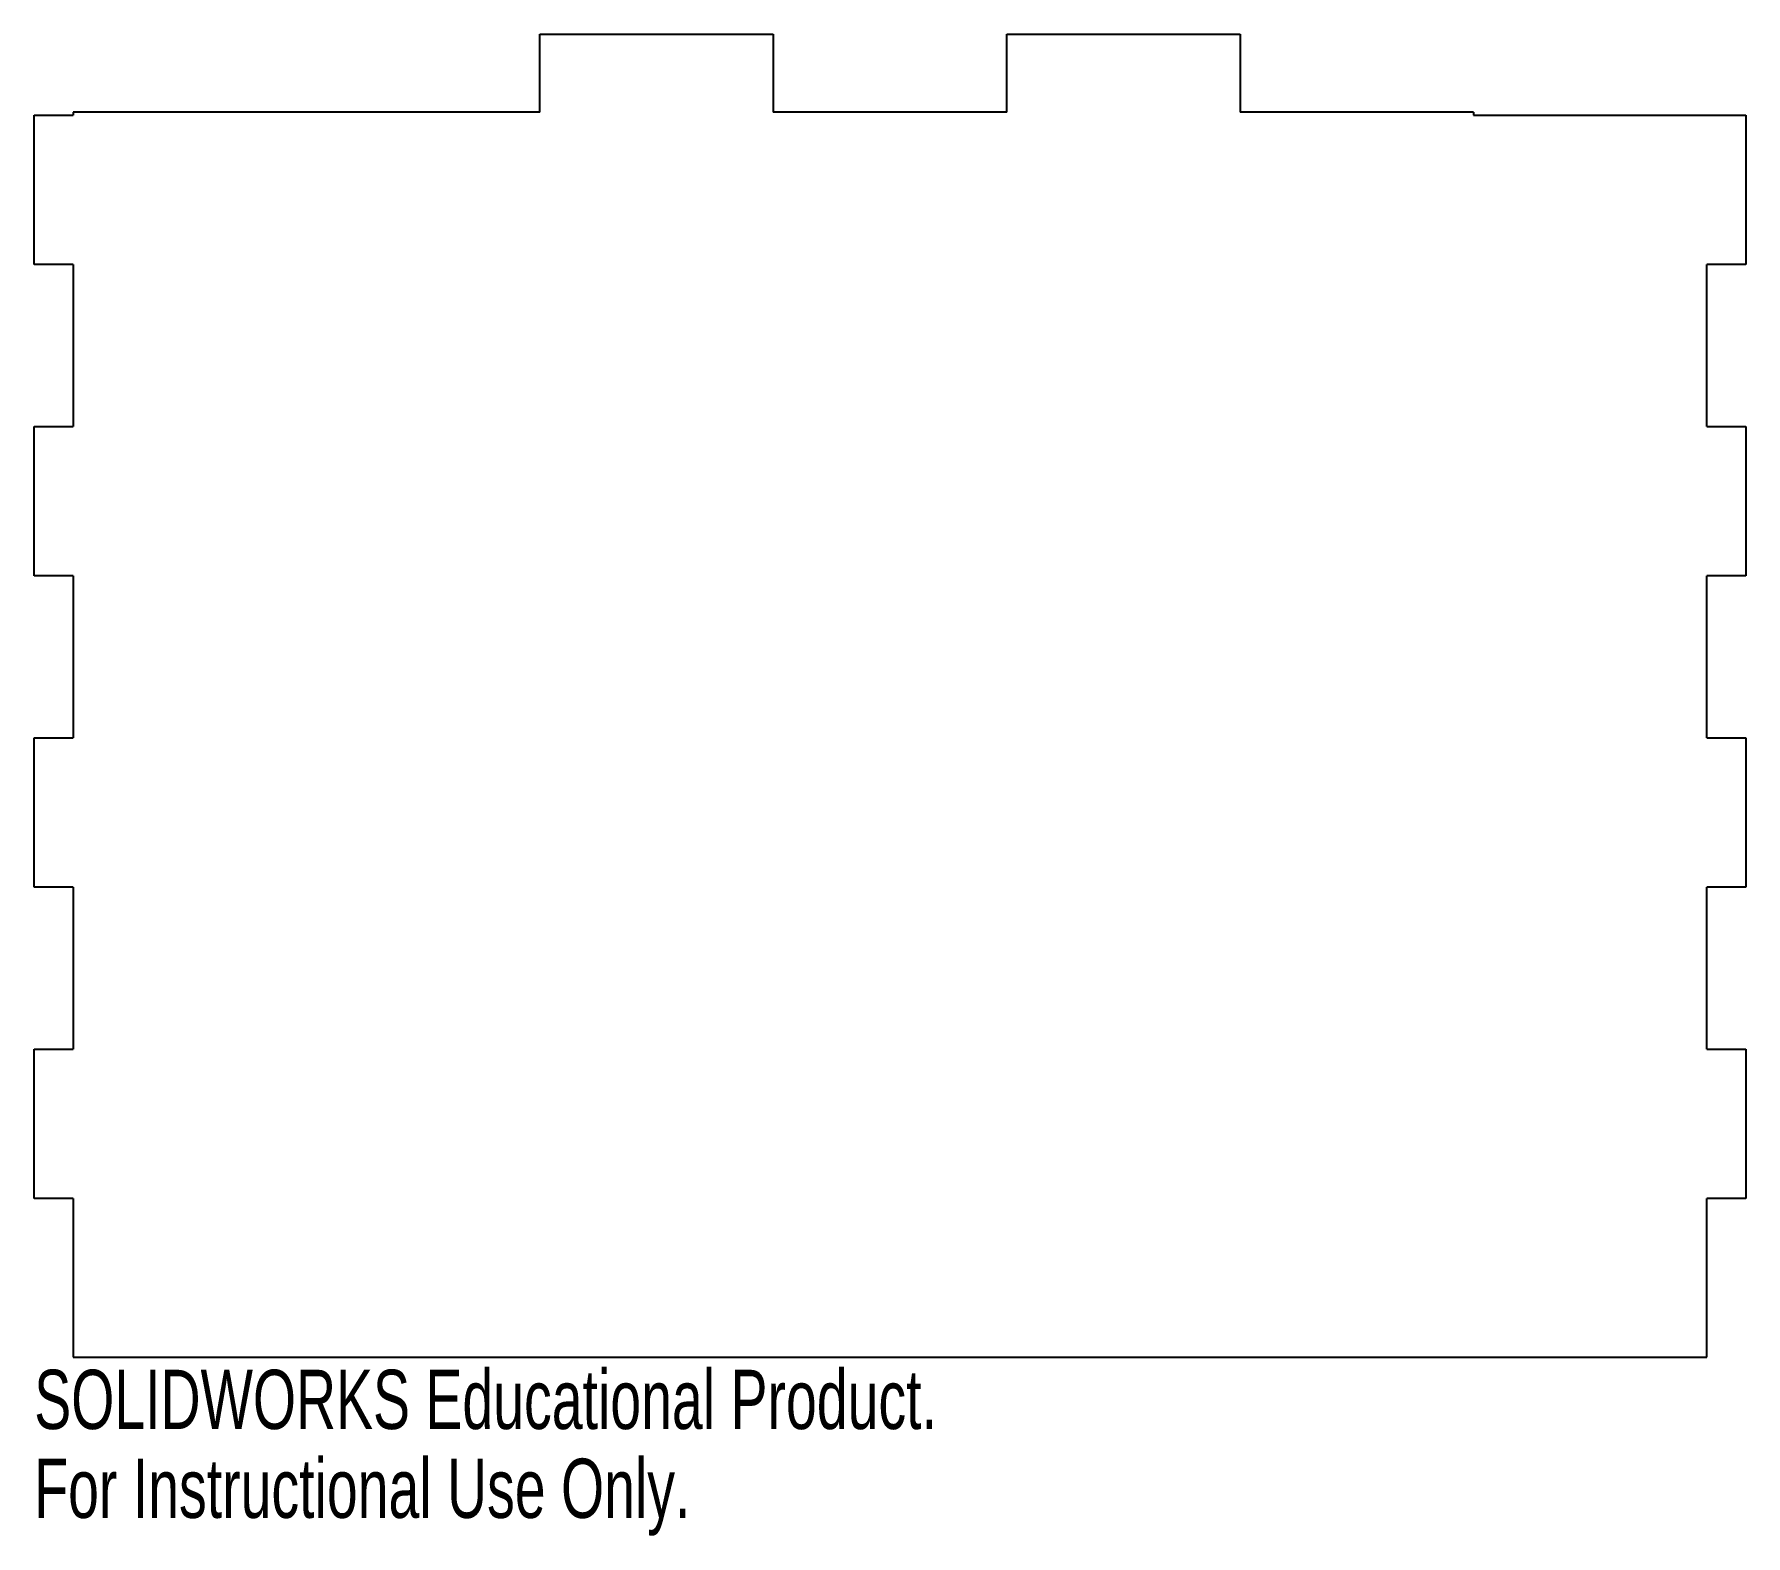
# Model space of a CAD drawing. Header units: inches. Extents: x -2.75 to 2.75, y -2.57 to 2.25.
import ezdxf

# ---------------------------------------------------------------- set-up
doc = ezdxf.new("R2010")
doc.units = ezdxf.units.IN
doc.header["$MEASUREMENT"] = 0
doc.styles.add('SLDTEXTSTYLE0', font='TXT', dxfattribs={"width": 0.7})

msp = doc.modelspace()

# ---------------------------------------------------------------- linework, layer by layer
at = {"color": 7, "linetype": 'Continuous', "lineweight": 25}
for p, q in [((-1.125, 2.25), (-0.375, 2.25)), ((-1.125, 2), (-1.125, 2.25)), ((-0.375, 2.25), (-0.375, 2)), ((0.375, 2.25), (1.125, 2.25)), ((0.375, 2), (0.375, 2.25)), ((1.125, 2.25), (1.125, 2)), ((-2.75, 1.99), (-2.625, 1.99)), ((-2.75, 1.51), (-2.75, 1.99)), ((-1.125, 2), (-2.625, 2)), ((-2.625, 2), (-2.625, 1.99)), ((0.375, 2), (-0.375, 2)), ((1.875, 2), (1.125, 2)), ((1.875, 2), (1.875, 1.99)), ((1.875, 1.99), (2.75, 1.99)), ((2.75, 1.99), (2.75, 1.51)), ((-2.625, 1.51), (-2.75, 1.51)), ((-2.625, 1.51), (-2.625, 0.99)), ((2.625, 0.99), (2.625, 1.51)), ((2.75, 1.51), (2.625, 1.51)), ((-2.75, 0.99), (-2.625, 0.99)), ((-2.75, 0.51), (-2.75, 0.99)), ((2.625, 0.99), (2.75, 0.99)), ((2.75, 0.99), (2.75, 0.51)), ((-2.625, 0.51), (-2.75, 0.51)), ((-2.625, 0.51), (-2.625, -0.01)), ((2.625, -0.01), (2.625, 0.51)), ((2.75, 0.51), (2.625, 0.51)), ((-2.75, -0.01), (-2.625, -0.01)), ((-2.75, -0.49), (-2.75, -0.01)), ((2.625, -0.01), (2.75, -0.01)), ((2.75, -0.01), (2.75, -0.49)), ((-2.625, -0.49), (-2.75, -0.49)), ((-2.625, -0.49), (-2.625, -1.01)), ((2.625, -1.01), (2.625, -0.49)), ((2.75, -0.49), (2.625, -0.49)), ((-2.75, -1.01), (-2.625, -1.01)), ((-2.75, -1.49), (-2.75, -1.01)), ((2.625, -1.01), (2.75, -1.01)), ((2.75, -1.01), (2.75, -1.49)), ((-2.625, -1.49), (-2.75, -1.49)), ((-2.625, -1.49), (-2.625, -2)), ((2.625, -2), (2.625, -1.49)), ((2.75, -1.49), (2.625, -1.49)), ((-2.625, -2), (2.625, -2))]:
    msp.add_line(p, q, dxfattribs=at)

# ---------------------------------------------------------------- texts
at = {"color": 7, "linetype": 'Continuous', "char_height": 0.1903, "attachment_point": 1, "style": 'SLDTEXTSTYLE0'}
for s, insert in [('SOLIDWORKS Educational Product.', (-2.75, -2.0401)), ('For Instructional Use Only.', (-2.75, -2.3256))]:
    msp.add_mtext(s, dxfattribs=dict(at, insert=insert))

doc.saveas('drawing.dxf')
